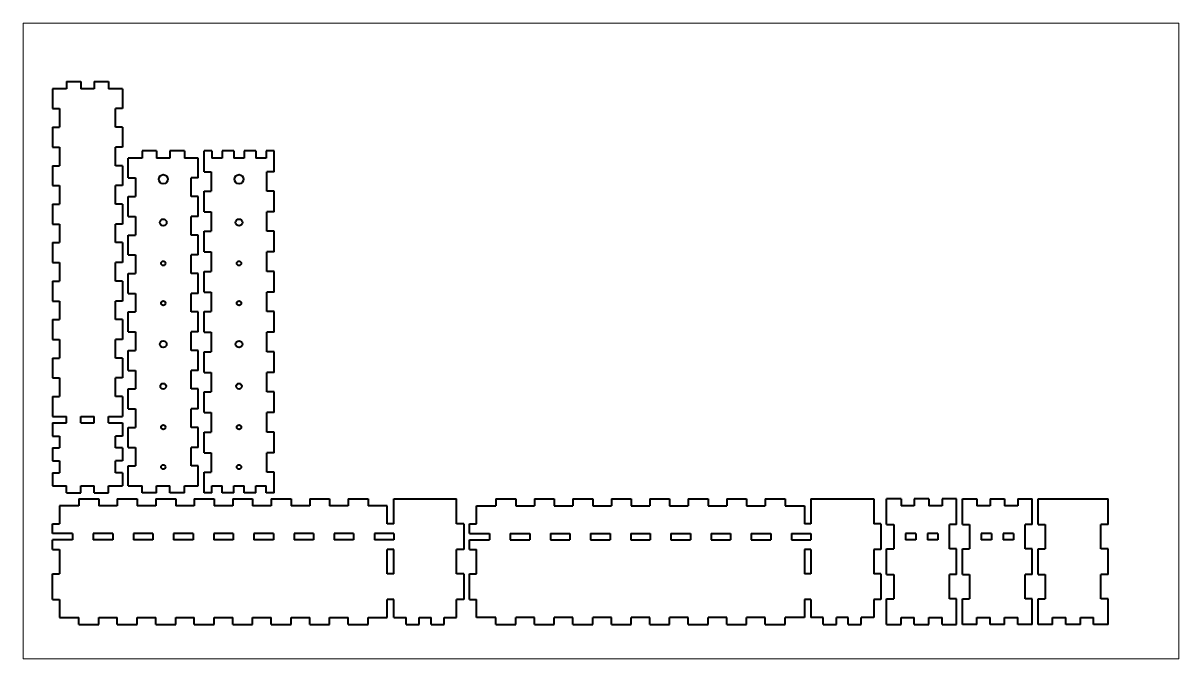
# Paper-space layout 'Sheet1' of a CAD drawing. Header units: inches. Extents: x 0 to 20, y 0 to 11.
# The model-space entities are those that its viewports show. They can reach past a viewport. Long polylines and large blocks are cut down to what shows.
import ezdxf

# ---------------------------------------------------------------- set-up
doc = ezdxf.new("R2010")
doc.units = ezdxf.units.IN
doc.header["$LTSCALE"] = 0.5
doc.header["$MEASUREMENT"] = 0
doc.layers.add('Visible', color=7, linetype='Continuous', lineweight=40)

msp = doc.modelspace()

# ---------------------------------------------------------------- linework, layer by layer
at = {"layer": 'Visible'}
for p, q in [((0.509, 9.865), (0.509, 9.521)), ((0.749, 9.865), (0.509, 9.865)), ((0.749, 9.988), (0.749, 9.865)), ((0.749, 9.988), (1, 9.988)), ((1, 9.988), (1, 9.865)), ((1.229, 9.865), (1, 9.865)), ((1.229, 9.988), (1.48, 9.988)), ((1.229, 9.988), (1.229, 9.865)), ((1.48, 9.988), (1.48, 9.865)), ((1.72, 9.865), (1.48, 9.865)), ((1.72, 9.865), (1.72, 9.521)), ((0.509, 9.521), (0.632, 9.521)), ((0.632, 9.521), (0.632, 9.199)), ((1.72, 9.521), (1.597, 9.521)), ((1.597, 9.199), (1.597, 9.521)), ((0.509, 9.199), (0.632, 9.199)), ((0.509, 9.199), (0.509, 8.855)), ((1.72, 9.199), (1.597, 9.199)), ((1.72, 9.199), (1.72, 8.855)), ((0.509, 8.855), (0.632, 8.855)), ((0.632, 8.855), (0.632, 8.533)), ((1.597, 8.533), (1.597, 8.855)), ((1.72, 8.855), (1.597, 8.855)), ((1.82, 8.321), (1.82, 8.665)), ((2.06, 8.665), (1.82, 8.665)), ((2.06, 8.788), (2.06, 8.665)), ((2.311, 8.788), (2.06, 8.788)), ((2.311, 8.788), (2.311, 8.665)), ((2.54, 8.665), (2.311, 8.665)), ((2.54, 8.788), (2.54, 8.665)), ((2.791, 8.788), (2.54, 8.788)), ((2.791, 8.788), (2.791, 8.665)), ((3.031, 8.665), (2.791, 8.665)), ((3.031, 8.321), (3.031, 8.665)), ((3.131, 8.429), (3.131, 8.788)), ((3.265, 8.788), (3.131, 8.788)), ((3.265, 8.788), (3.265, 8.665)), ((3.445, 8.665), (3.265, 8.665)), ((3.445, 8.788), (3.445, 8.665)), ((3.646, 8.788), (3.445, 8.788)), ((3.646, 8.788), (3.646, 8.665)), ((3.826, 8.665), (3.646, 8.665)), ((3.826, 8.788), (3.826, 8.665)), ((4.028, 8.788), (3.826, 8.788)), ((4.028, 8.788), (4.028, 8.665)), ((4.208, 8.665), (4.028, 8.665)), ((4.208, 8.788), (4.208, 8.665)), ((4.342, 8.788), (4.208, 8.788)), ((4.342, 8.429), (4.342, 8.788)), ((0.509, 8.533), (0.509, 8.189)), ((0.509, 8.533), (0.632, 8.533)), ((1.72, 8.533), (1.597, 8.533)), ((1.72, 8.533), (1.72, 8.189)), ((3.131, 8.429), (3.254, 8.429)), ((3.254, 8.429), (3.254, 8.093)), ((4.342, 8.429), (4.219, 8.429)), ((4.219, 8.093), (4.219, 8.429)), ((1.82, 8.321), (1.943, 8.321)), ((1.943, 8.321), (1.943, 7.999)), ((2.908, 7.999), (2.908, 8.321)), ((3.031, 8.321), (2.908, 8.321)), ((0.509, 8.189), (0.632, 8.189)), ((0.632, 8.189), (0.632, 7.867)), ((1.72, 8.189), (1.597, 8.189)), ((1.597, 7.867), (1.597, 8.189)), ((3.131, 7.735), (3.131, 8.093)), ((3.131, 8.093), (3.254, 8.093)), ((4.342, 8.093), (4.219, 8.093)), ((4.342, 7.735), (4.342, 8.093)), ((0.509, 7.867), (0.509, 7.523)), ((0.509, 7.867), (0.632, 7.867)), ((1.72, 7.867), (1.597, 7.867)), ((1.72, 7.867), (1.72, 7.523)), ((1.82, 7.655), (1.82, 7.999)), ((1.82, 7.999), (1.943, 7.999)), ((3.031, 7.999), (2.908, 7.999)), ((3.031, 7.655), (3.031, 7.999)), ((1.82, 7.655), (1.943, 7.655)), ((1.943, 7.655), (1.943, 7.333)), ((2.908, 7.333), (2.908, 7.655)), ((3.031, 7.655), (2.908, 7.655)), ((3.131, 7.735), (3.254, 7.735)), ((3.254, 7.735), (3.254, 7.398)), ((4.342, 7.735), (4.219, 7.735)), ((4.219, 7.398), (4.219, 7.735)), ((0.509, 7.523), (0.632, 7.523)), ((0.632, 7.523), (0.632, 7.202)), ((1.72, 7.523), (1.597, 7.523)), ((1.597, 7.202), (1.597, 7.523)), ((0.509, 7.202), (0.509, 6.858)), ((0.509, 7.202), (0.632, 7.202)), ((1.72, 7.202), (1.597, 7.202)), ((1.72, 7.202), (1.72, 6.858)), ((1.82, 6.989), (1.82, 7.333)), ((1.82, 7.333), (1.943, 7.333)), ((3.031, 7.333), (2.908, 7.333)), ((3.031, 6.989), (3.031, 7.333)), ((3.131, 7.04), (3.131, 7.398)), ((3.131, 7.398), (3.254, 7.398)), ((4.342, 7.398), (4.219, 7.398)), ((4.342, 7.04), (4.342, 7.398)), ((3.131, 7.04), (3.254, 7.04)), ((3.254, 7.04), (3.254, 6.704)), ((4.342, 7.04), (4.219, 7.04)), ((4.219, 6.704), (4.219, 7.04)), ((0.509, 6.858), (0.632, 6.858)), ((0.632, 6.858), (0.632, 6.536)), ((1.72, 6.858), (1.597, 6.858)), ((1.597, 6.536), (1.597, 6.858)), ((1.82, 6.989), (1.943, 6.989)), ((1.943, 6.989), (1.943, 6.667)), ((2.908, 6.667), (2.908, 6.989)), ((3.031, 6.989), (2.908, 6.989)), ((1.82, 6.323), (1.82, 6.667)), ((1.82, 6.667), (1.943, 6.667)), ((3.031, 6.667), (2.908, 6.667)), ((3.031, 6.323), (3.031, 6.667)), ((3.131, 6.345), (3.131, 6.704)), ((3.131, 6.704), (3.254, 6.704)), ((4.342, 6.704), (4.219, 6.704)), ((4.342, 6.345), (4.342, 6.704)), ((0.509, 6.536), (0.509, 6.192)), ((0.509, 6.536), (0.632, 6.536)), ((1.72, 6.536), (1.597, 6.536)), ((1.72, 6.536), (1.72, 6.192)), ((1.82, 6.323), (1.943, 6.323)), ((1.943, 6.323), (1.943, 6.002)), ((2.908, 6.002), (2.908, 6.323)), ((3.031, 6.323), (2.908, 6.323)), ((3.131, 6.345), (3.254, 6.345)), ((3.254, 6.345), (3.254, 6.009)), ((4.342, 6.345), (4.219, 6.345)), ((4.219, 6.009), (4.219, 6.345)), ((0.509, 6.192), (0.632, 6.192)), ((0.632, 6.192), (0.632, 5.87)), ((1.72, 6.192), (1.597, 6.192)), ((1.597, 5.87), (1.597, 6.192)), ((1.82, 5.658), (1.82, 6.002)), ((1.82, 6.002), (1.943, 6.002)), ((3.031, 6.002), (2.908, 6.002)), ((3.031, 5.658), (3.031, 6.002)), ((3.131, 5.65), (3.131, 6.009)), ((3.131, 6.009), (3.254, 6.009)), ((4.342, 6.009), (4.219, 6.009)), ((4.342, 5.65), (4.342, 6.009)), ((0.509, 5.87), (0.509, 5.526)), ((0.509, 5.87), (0.632, 5.87)), ((1.72, 5.87), (1.597, 5.87)), ((1.72, 5.87), (1.72, 5.526)), ((1.82, 5.658), (1.943, 5.658)), ((1.943, 5.658), (1.943, 5.336)), ((2.908, 5.336), (2.908, 5.658)), ((3.031, 5.658), (2.908, 5.658)), ((3.131, 5.65), (3.254, 5.65)), ((3.254, 5.65), (3.254, 5.314)), ((4.342, 5.65), (4.219, 5.65)), ((4.219, 5.314), (4.219, 5.65)), ((0.509, 5.526), (0.632, 5.526)), ((0.632, 5.526), (0.632, 5.204)), ((1.72, 5.526), (1.597, 5.526)), ((1.597, 5.204), (1.597, 5.526)), ((0.509, 5.204), (0.509, 4.86)), ((0.509, 5.204), (0.632, 5.204)), ((1.72, 5.204), (1.597, 5.204)), ((1.72, 5.204), (1.72, 4.86)), ((1.82, 4.992), (1.82, 5.336)), ((1.82, 5.336), (1.943, 5.336)), ((3.031, 5.336), (2.908, 5.336)), ((3.031, 4.992), (3.031, 5.336)), ((3.131, 4.956), (3.131, 5.314)), ((3.131, 5.314), (3.254, 5.314)), ((4.342, 5.314), (4.219, 5.314)), ((4.342, 4.956), (4.342, 5.314)), ((0.509, 4.86), (0.632, 4.86)), ((0.632, 4.86), (0.632, 4.538)), ((1.72, 4.86), (1.597, 4.86)), ((1.597, 4.538), (1.597, 4.86)), ((1.82, 4.992), (1.943, 4.992)), ((1.943, 4.992), (1.943, 4.67)), ((2.908, 4.67), (2.908, 4.992)), ((3.031, 4.992), (2.908, 4.992)), ((3.131, 4.956), (3.254, 4.956)), ((3.254, 4.956), (3.254, 4.619)), ((4.342, 4.956), (4.219, 4.956)), ((4.219, 4.619), (4.219, 4.956)), ((1.82, 4.326), (1.82, 4.67)), ((1.82, 4.67), (1.943, 4.67)), ((3.031, 4.67), (2.908, 4.67)), ((3.031, 4.326), (3.031, 4.67)), ((3.131, 4.261), (3.131, 4.619)), ((3.131, 4.619), (3.254, 4.619)), ((4.342, 4.619), (4.219, 4.619)), ((4.342, 4.261), (4.342, 4.619)), ((0.509, 4.538), (0.509, 4.194)), ((0.509, 4.538), (0.632, 4.538)), ((1.72, 4.538), (1.597, 4.538)), ((1.72, 4.538), (1.72, 4.194)), ((1.82, 4.326), (1.943, 4.326)), ((1.943, 4.326), (1.943, 4.004)), ((2.908, 4.004), (2.908, 4.326)), ((3.031, 4.326), (2.908, 4.326)), ((3.131, 4.261), (3.254, 4.261)), ((3.254, 4.261), (3.254, 3.925)), ((4.342, 4.261), (4.219, 4.261)), ((4.219, 3.925), (4.219, 4.261)), ((0.509, 4.194), (0.749, 4.194)), ((0.509, 4.082), (0.749, 4.082)), ((0.509, 4.082), (0.509, 3.856)), ((0.749, 4.082), (0.749, 4.194)), ((1, 4.194), (1.229, 4.194)), ((1, 4.082), (1, 4.194)), ((1, 4.082), (1.229, 4.082)), ((1.229, 4.082), (1.229, 4.194)), ((1.48, 4.194), (1.72, 4.194)), ((1.48, 4.082), (1.48, 4.194)), ((1.48, 4.082), (1.72, 4.082)), ((1.72, 4.082), (1.72, 3.856)), ((1.82, 3.66), (1.82, 4.004)), ((1.82, 4.004), (1.943, 4.004)), ((3.031, 4.004), (2.908, 4.004)), ((3.031, 3.66), (3.031, 4.004)), ((0.509, 3.856), (0.632, 3.856)), ((0.632, 3.856), (0.632, 3.652)), ((1.72, 3.856), (1.597, 3.856)), ((1.597, 3.652), (1.597, 3.856)), ((3.131, 3.566), (3.131, 3.925)), ((3.131, 3.925), (3.254, 3.925)), ((4.342, 3.925), (4.219, 3.925)), ((4.342, 3.566), (4.342, 3.925)), ((0.509, 3.652), (0.509, 3.425)), ((0.509, 3.652), (0.632, 3.652)), ((1.72, 3.652), (1.597, 3.652)), ((1.72, 3.652), (1.72, 3.425)), ((1.82, 3.66), (1.943, 3.66)), ((1.943, 3.66), (1.943, 3.338)), ((2.908, 3.338), (2.908, 3.66)), ((3.031, 3.66), (2.908, 3.66)), ((0.509, 3.425), (0.632, 3.425)), ((0.632, 3.425), (0.632, 3.221)), ((1.72, 3.425), (1.597, 3.425)), ((1.597, 3.221), (1.597, 3.425)), ((3.131, 3.566), (3.254, 3.566)), ((3.254, 3.566), (3.254, 3.23)), ((4.342, 3.566), (4.219, 3.566)), ((4.219, 3.23), (4.219, 3.566)), ((0.509, 3.221), (0.509, 2.994)), ((0.509, 3.221), (0.632, 3.221)), ((1.72, 3.221), (1.597, 3.221)), ((1.72, 3.221), (1.72, 2.994)), ((1.82, 2.994), (1.82, 3.338)), ((1.82, 3.338), (1.943, 3.338)), ((3.031, 3.338), (2.908, 3.338)), ((3.031, 2.994), (3.031, 3.338)), ((3.131, 2.871), (3.131, 3.23)), ((3.131, 3.23), (3.254, 3.23)), ((4.342, 3.23), (4.219, 3.23)), ((4.342, 2.871), (4.342, 3.23)), ((0.509, 2.994), (0.749, 2.994)), ((0.749, 2.871), (0.749, 2.994)), ((0.749, 2.871), (1, 2.871)), ((1, 2.994), (1.229, 2.994)), ((1, 2.871), (1, 2.994)), ((1.229, 2.871), (1.229, 2.994)), ((1.229, 2.871), (1.48, 2.871)), ((1.48, 2.994), (1.72, 2.994)), ((1.48, 2.871), (1.48, 2.994)), ((1.82, 2.994), (2.06, 2.994)), ((2.06, 2.871), (2.06, 2.994)), ((2.311, 2.871), (2.06, 2.871)), ((2.311, 2.871), (2.311, 2.994)), ((2.311, 2.994), (2.54, 2.994)), ((2.54, 2.871), (2.54, 2.994)), ((2.791, 2.871), (2.54, 2.871)), ((2.791, 2.994), (3.031, 2.994)), ((2.791, 2.871), (2.791, 2.994)), ((3.265, 2.871), (3.131, 2.871)), ((3.265, 2.994), (3.445, 2.994)), ((3.265, 2.871), (3.265, 2.994)), ((3.445, 2.871), (3.445, 2.994)), ((3.646, 2.871), (3.445, 2.871)), ((3.646, 2.994), (3.826, 2.994)), ((3.646, 2.871), (3.646, 2.994)), ((3.826, 2.871), (3.826, 2.994)), ((4.028, 2.871), (3.826, 2.871)), ((4.028, 2.994), (4.208, 2.994)), ((4.028, 2.871), (4.028, 2.994)), ((4.208, 2.871), (4.208, 2.994)), ((4.342, 2.871), (4.208, 2.871)), ((0.632, 2.648), (0.632, 2.338)), ((0.965, 2.648), (0.632, 2.648)), ((0.965, 2.771), (0.965, 2.648)), ((0.965, 2.771), (1.309, 2.771)), ((1.309, 2.771), (1.309, 2.648)), ((1.63, 2.648), (1.309, 2.648)), ((1.63, 2.771), (1.63, 2.648)), ((1.63, 2.771), (1.974, 2.771)), ((1.974, 2.771), (1.974, 2.648)), ((2.296, 2.648), (1.974, 2.648)), ((2.296, 2.771), (2.296, 2.648)), ((2.296, 2.771), (2.64, 2.771)), ((2.64, 2.771), (2.64, 2.648)), ((2.962, 2.648), (2.64, 2.648)), ((2.962, 2.771), (2.962, 2.648)), ((2.962, 2.771), (3.306, 2.771)), ((3.306, 2.771), (3.306, 2.648)), ((3.628, 2.648), (3.306, 2.648)), ((3.628, 2.771), (3.628, 2.648)), ((3.628, 2.771), (3.972, 2.771)), ((3.972, 2.771), (3.972, 2.648)), ((4.294, 2.648), (3.972, 2.648)), ((4.294, 2.771), (4.294, 2.648)), ((4.294, 2.771), (4.638, 2.771)), ((4.638, 2.771), (4.638, 2.648)), ((4.96, 2.648), (4.638, 2.648)), ((4.96, 2.771), (4.96, 2.648)), ((4.96, 2.771), (5.304, 2.771)), ((5.304, 2.771), (5.304, 2.648)), ((5.625, 2.648), (5.304, 2.648)), ((5.625, 2.771), (5.625, 2.648)), ((5.625, 2.771), (5.969, 2.771)), ((5.969, 2.771), (5.969, 2.648)), ((6.302, 2.648), (5.969, 2.648)), ((6.302, 2.338), (6.302, 2.648)), ((6.414, 2.338), (6.414, 2.771)), ((6.414, 2.771), (7.502, 2.771)), ((7.502, 2.338), (7.502, 2.771)), ((7.848, 2.338), (7.848, 2.648)), ((7.848, 2.648), (8.181, 2.648)), ((8.181, 2.771), (8.181, 2.648)), ((8.181, 2.771), (8.525, 2.771)), ((8.525, 2.771), (8.525, 2.648)), ((8.525, 2.648), (8.847, 2.648)), ((8.847, 2.771), (8.847, 2.648)), ((8.847, 2.771), (9.191, 2.771)), ((9.191, 2.771), (9.191, 2.648)), ((9.191, 2.648), (9.513, 2.648)), ((9.513, 2.771), (9.513, 2.648)), ((9.513, 2.771), (9.857, 2.771)), ((9.857, 2.771), (9.857, 2.648)), ((9.857, 2.648), (10.179, 2.648)), ((10.179, 2.771), (10.179, 2.648)), ((10.179, 2.771), (10.523, 2.771)), ((10.523, 2.771), (10.523, 2.648)), ((10.523, 2.648), (10.844, 2.648)), ((10.844, 2.771), (10.844, 2.648)), ((10.844, 2.771), (11.188, 2.771)), ((11.188, 2.771), (11.188, 2.648)), ((11.188, 2.648), (11.51, 2.648)), ((11.51, 2.771), (11.51, 2.648)), ((11.51, 2.771), (11.854, 2.771)), ((11.854, 2.771), (11.854, 2.648)), ((11.854, 2.648), (12.176, 2.648)), ((12.176, 2.771), (12.176, 2.648)), ((12.176, 2.771), (12.52, 2.771)), ((12.52, 2.771), (12.52, 2.648)), ((12.52, 2.648), (12.842, 2.648)), ((12.842, 2.771), (12.842, 2.648)), ((12.842, 2.771), (13.186, 2.771)), ((13.186, 2.771), (13.186, 2.648)), ((13.186, 2.648), (13.519, 2.648)), ((13.519, 2.648), (13.519, 2.338)), ((13.631, 2.771), (13.631, 2.338)), ((13.631, 2.771), (14.719, 2.771)), ((14.719, 2.771), (14.719, 2.338)), ((14.942, 2.327), (14.942, 2.771)), ((15.193, 2.771), (14.942, 2.771)), ((15.193, 2.771), (15.193, 2.648)), ((15.422, 2.648), (15.193, 2.648)), ((15.422, 2.771), (15.422, 2.648)), ((15.673, 2.771), (15.422, 2.771)), ((15.673, 2.771), (15.673, 2.648)), ((15.902, 2.648), (15.673, 2.648)), ((15.902, 2.771), (15.902, 2.648)), ((16.153, 2.771), (15.902, 2.771)), ((16.153, 2.327), (16.153, 2.771)), ((16.253, 2.327), (16.253, 2.771)), ((16.253, 2.771), (16.504, 2.771)), ((16.504, 2.771), (16.504, 2.648)), ((16.733, 2.648), (16.504, 2.648)), ((16.733, 2.771), (16.733, 2.648)), ((16.733, 2.771), (16.984, 2.771)), ((16.984, 2.771), (16.984, 2.648)), ((17.213, 2.648), (16.984, 2.648)), ((17.213, 2.771), (17.213, 2.648)), ((17.213, 2.771), (17.464, 2.771)), ((17.464, 2.327), (17.464, 2.771)), ((17.564, 2.327), (17.564, 2.771)), ((17.564, 2.771), (18.775, 2.771)), ((18.775, 2.327), (18.775, 2.771)), ((0.509, 2.17), (0.509, 2.338)), ((0.509, 2.338), (0.632, 2.338)), ((6.414, 2.338), (6.302, 2.338)), ((7.625, 2.338), (7.502, 2.338)), ((7.625, 2.338), (7.625, 1.894)), ((7.725, 2.17), (7.725, 2.338)), ((7.725, 2.338), (7.848, 2.338)), ((13.631, 2.338), (13.519, 2.338)), ((14.842, 2.338), (14.719, 2.338)), ((14.842, 2.338), (14.842, 1.894)), ((14.942, 2.327), (15.065, 2.327)), ((15.065, 2.327), (15.065, 1.905)), ((16.153, 2.327), (16.03, 2.327)), ((16.03, 1.905), (16.03, 2.327)), ((16.253, 2.327), (16.376, 2.327)), ((16.376, 2.327), (16.376, 1.905)), ((17.464, 2.327), (17.341, 2.327)), ((17.341, 1.905), (17.341, 2.327)), ((17.564, 2.327), (17.687, 2.327)), ((17.687, 2.327), (17.687, 1.905)), ((18.652, 1.905), (18.652, 2.327)), ((18.775, 2.327), (18.652, 2.327)), ((0.856, 2.17), (0.509, 2.17)), ((0.509, 1.894), (0.509, 2.058)), ((0.856, 2.058), (0.509, 2.058)), ((0.856, 2.17), (0.856, 2.058)), ((1.551, 2.17), (1.214, 2.17)), ((1.214, 2.17), (1.214, 2.058)), ((1.551, 2.058), (1.214, 2.058)), ((1.551, 2.17), (1.551, 2.058)), ((2.246, 2.17), (1.909, 2.17)), ((1.909, 2.17), (1.909, 2.058)), ((2.246, 2.058), (1.909, 2.058)), ((2.246, 2.17), (2.246, 2.058)), ((2.94, 2.17), (2.604, 2.17)), ((2.604, 2.17), (2.604, 2.058)), ((2.94, 2.058), (2.604, 2.058)), ((2.94, 2.17), (2.94, 2.058)), ((3.635, 2.17), (3.299, 2.17)), ((3.299, 2.17), (3.299, 2.058)), ((3.635, 2.058), (3.299, 2.058)), ((3.635, 2.17), (3.635, 2.058)), ((4.33, 2.17), (3.994, 2.17)), ((3.994, 2.17), (3.994, 2.058)), ((4.33, 2.058), (3.994, 2.058)), ((4.33, 2.17), (4.33, 2.058)), ((5.025, 2.17), (4.688, 2.17)), ((4.688, 2.17), (4.688, 2.058)), ((5.025, 2.058), (4.688, 2.058)), ((5.025, 2.17), (5.025, 2.058)), ((5.719, 2.17), (5.383, 2.17)), ((5.383, 2.17), (5.383, 2.058)), ((5.719, 2.058), (5.383, 2.058)), ((5.719, 2.17), (5.719, 2.058)), ((6.414, 2.17), (6.078, 2.17)), ((6.078, 2.17), (6.078, 2.058)), ((6.414, 2.058), (6.078, 2.058)), ((6.414, 2.17), (6.414, 2.058)), ((7.725, 2.17), (8.073, 2.17)), ((7.725, 1.894), (7.725, 2.058)), ((7.725, 2.058), (8.073, 2.058)), ((8.073, 2.17), (8.073, 2.058)), ((8.431, 2.17), (8.431, 2.058)), ((8.431, 2.17), (8.767, 2.17)), ((8.431, 2.058), (8.767, 2.058)), ((8.767, 2.17), (8.767, 2.058)), ((9.126, 2.17), (9.126, 2.058)), ((9.126, 2.17), (9.462, 2.17)), ((9.126, 2.058), (9.462, 2.058)), ((9.462, 2.17), (9.462, 2.058)), ((9.821, 2.17), (9.821, 2.058)), ((9.821, 2.17), (10.157, 2.17)), ((9.821, 2.058), (10.157, 2.058)), ((10.157, 2.17), (10.157, 2.058)), ((10.515, 2.17), (10.515, 2.058)), ((10.515, 2.17), (10.852, 2.17)), ((10.515, 2.058), (10.852, 2.058)), ((10.852, 2.17), (10.852, 2.058)), ((11.21, 2.17), (11.21, 2.058)), ((11.21, 2.17), (11.546, 2.17)), ((11.21, 2.058), (11.546, 2.058)), ((11.546, 2.17), (11.546, 2.058)), ((11.905, 2.17), (11.905, 2.058)), ((11.905, 2.17), (12.241, 2.17)), ((11.905, 2.058), (12.241, 2.058)), ((12.241, 2.17), (12.241, 2.058)), ((12.6, 2.17), (12.6, 2.058)), ((12.6, 2.17), (12.936, 2.17)), ((12.6, 2.058), (12.936, 2.058)), ((12.936, 2.17), (12.936, 2.058)), ((13.294, 2.17), (13.294, 2.058)), ((13.294, 2.17), (13.631, 2.17)), ((13.294, 2.058), (13.631, 2.058)), ((13.631, 2.17), (13.631, 2.058)), ((15.446, 2.17), (15.267, 2.17)), ((15.267, 2.17), (15.267, 2.058)), ((15.446, 2.058), (15.267, 2.058)), ((15.446, 2.17), (15.446, 2.058)), ((15.828, 2.17), (15.648, 2.17)), ((15.648, 2.17), (15.648, 2.058)), ((15.828, 2.058), (15.648, 2.058)), ((15.828, 2.17), (15.828, 2.058)), ((16.757, 2.17), (16.578, 2.17)), ((16.578, 2.17), (16.578, 2.058)), ((16.757, 2.058), (16.578, 2.058)), ((16.757, 2.17), (16.757, 2.058)), ((17.139, 2.17), (16.959, 2.17)), ((16.959, 2.17), (16.959, 2.058)), ((17.139, 2.058), (16.959, 2.058)), ((17.139, 2.17), (17.139, 2.058)), ((0.509, 1.894), (0.632, 1.894)), ((0.632, 1.894), (0.632, 1.472)), ((6.302, 1.472), (6.302, 1.894)), ((6.414, 1.894), (6.302, 1.894)), ((6.414, 1.472), (6.414, 1.894)), ((7.625, 1.894), (7.502, 1.894)), ((7.502, 1.472), (7.502, 1.894)), ((7.725, 1.894), (7.848, 1.894)), ((7.848, 1.472), (7.848, 1.894)), ((13.631, 1.894), (13.519, 1.894)), ((13.519, 1.894), (13.519, 1.472)), ((13.631, 1.894), (13.631, 1.472)), ((14.842, 1.894), (14.719, 1.894)), ((14.719, 1.894), (14.719, 1.472)), ((14.942, 1.461), (14.942, 1.905)), ((14.942, 1.905), (15.065, 1.905)), ((16.153, 1.905), (16.03, 1.905)), ((16.153, 1.461), (16.153, 1.905)), ((16.253, 1.461), (16.253, 1.905)), ((16.253, 1.905), (16.376, 1.905)), ((17.464, 1.905), (17.341, 1.905)), ((17.464, 1.461), (17.464, 1.905)), ((17.564, 1.461), (17.564, 1.905)), ((17.564, 1.905), (17.687, 1.905)), ((18.775, 1.905), (18.652, 1.905)), ((18.775, 1.461), (18.775, 1.905)), ((0.509, 1.028), (0.509, 1.472)), ((0.509, 1.472), (0.632, 1.472)), ((6.414, 1.472), (6.302, 1.472)), ((7.625, 1.472), (7.502, 1.472)), ((7.625, 1.472), (7.625, 1.028)), ((7.725, 1.028), (7.725, 1.472)), ((7.725, 1.472), (7.848, 1.472)), ((13.631, 1.472), (13.519, 1.472)), ((14.842, 1.472), (14.719, 1.472)), ((14.842, 1.472), (14.842, 1.028)), ((14.942, 1.461), (15.065, 1.461)), ((15.065, 1.461), (15.065, 1.039)), ((16.153, 1.461), (16.03, 1.461)), ((16.03, 1.039), (16.03, 1.461)), ((16.253, 1.461), (16.376, 1.461)), ((16.376, 1.461), (16.376, 1.039)), ((17.464, 1.461), (17.341, 1.461)), ((17.341, 1.039), (17.341, 1.461)), ((17.564, 1.461), (17.687, 1.461)), ((17.687, 1.461), (17.687, 1.039)), ((18.652, 1.039), (18.652, 1.461)), ((18.775, 1.461), (18.652, 1.461)), ((0.509, 1.028), (0.632, 1.028)), ((0.632, 1.028), (0.632, 0.718)), ((6.414, 1.028), (6.302, 1.028)), ((6.302, 0.718), (6.302, 1.028)), ((6.414, 0.718), (6.414, 1.028)), ((7.625, 1.028), (7.502, 1.028)), ((7.502, 0.718), (7.502, 1.028)), ((7.725, 1.028), (7.848, 1.028)), ((7.848, 0.718), (7.848, 1.028)), ((13.631, 1.028), (13.519, 1.028)), ((13.519, 1.028), (13.519, 0.718)), ((13.631, 1.028), (13.631, 0.718)), ((14.842, 1.028), (14.719, 1.028)), ((14.719, 1.028), (14.719, 0.718)), ((14.942, 1.039), (15.065, 1.039)), ((14.942, 0.595), (14.942, 1.039)), ((16.153, 1.039), (16.03, 1.039)), ((16.153, 0.595), (16.153, 1.039)), ((16.253, 0.595), (16.253, 1.039)), ((16.253, 1.039), (16.376, 1.039)), ((17.464, 1.039), (17.341, 1.039)), ((17.464, 0.595), (17.464, 1.039)), ((17.564, 0.595), (17.564, 1.039)), ((17.564, 1.039), (17.687, 1.039)), ((18.775, 1.039), (18.652, 1.039)), ((18.775, 0.595), (18.775, 1.039)), ((0.632, 0.718), (0.965, 0.718)), ((0.965, 0.595), (0.965, 0.718)), ((1.309, 0.718), (1.63, 0.718)), ((1.309, 0.595), (1.309, 0.718)), ((1.63, 0.595), (1.63, 0.718)), ((1.974, 0.718), (2.296, 0.718)), ((1.974, 0.595), (1.974, 0.718)), ((2.296, 0.595), (2.296, 0.718)), ((2.64, 0.718), (2.962, 0.718)), ((2.64, 0.595), (2.64, 0.718)), ((2.962, 0.595), (2.962, 0.718)), ((3.306, 0.718), (3.628, 0.718)), ((3.306, 0.595), (3.306, 0.718)), ((3.628, 0.595), (3.628, 0.718)), ((3.972, 0.718), (4.294, 0.718)), ((3.972, 0.595), (3.972, 0.718)), ((4.294, 0.595), (4.294, 0.718)), ((4.638, 0.718), (4.96, 0.718)), ((4.638, 0.595), (4.638, 0.718)), ((4.96, 0.595), (4.96, 0.718)), ((5.304, 0.718), (5.625, 0.718)), ((5.304, 0.595), (5.304, 0.718)), ((5.625, 0.595), (5.625, 0.718)), ((5.969, 0.718), (6.302, 0.718)), ((5.969, 0.595), (5.969, 0.718)), ((6.414, 0.718), (6.63, 0.718)), ((6.63, 0.595), (6.63, 0.718)), ((6.856, 0.718), (7.06, 0.718)), ((6.856, 0.595), (6.856, 0.718)), ((7.06, 0.595), (7.06, 0.718)), ((7.287, 0.718), (7.502, 0.718)), ((7.287, 0.595), (7.287, 0.718)), ((8.181, 0.718), (7.848, 0.718)), ((8.181, 0.595), (8.181, 0.718)), ((8.847, 0.718), (8.525, 0.718)), ((8.525, 0.595), (8.525, 0.718)), ((8.847, 0.595), (8.847, 0.718)), ((9.513, 0.718), (9.191, 0.718)), ((9.191, 0.595), (9.191, 0.718)), ((9.513, 0.595), (9.513, 0.718)), ((10.179, 0.718), (9.857, 0.718)), ((9.857, 0.595), (9.857, 0.718)), ((10.179, 0.595), (10.179, 0.718)), ((10.844, 0.718), (10.523, 0.718)), ((10.523, 0.595), (10.523, 0.718)), ((10.844, 0.595), (10.844, 0.718)), ((11.51, 0.718), (11.188, 0.718)), ((11.188, 0.595), (11.188, 0.718)), ((11.51, 0.595), (11.51, 0.718)), ((12.176, 0.718), (11.854, 0.718)), ((11.854, 0.595), (11.854, 0.718)), ((12.176, 0.595), (12.176, 0.718)), ((12.842, 0.718), (12.52, 0.718)), ((12.52, 0.595), (12.52, 0.718)), ((12.842, 0.595), (12.842, 0.718)), ((13.519, 0.718), (13.186, 0.718)), ((13.186, 0.595), (13.186, 0.718)), ((13.846, 0.718), (13.631, 0.718)), ((13.846, 0.595), (13.846, 0.718)), ((14.277, 0.718), (14.073, 0.718)), ((14.073, 0.595), (14.073, 0.718)), ((14.277, 0.595), (14.277, 0.718)), ((14.719, 0.718), (14.503, 0.718)), ((14.503, 0.595), (14.503, 0.718)), ((15.193, 0.718), (15.422, 0.718)), ((15.193, 0.595), (15.193, 0.718)), ((15.422, 0.595), (15.422, 0.718)), ((15.673, 0.718), (15.902, 0.718)), ((15.673, 0.595), (15.673, 0.718)), ((15.902, 0.595), (15.902, 0.718)), ((16.504, 0.718), (16.733, 0.718)), ((16.504, 0.595), (16.504, 0.718)), ((16.733, 0.595), (16.733, 0.718)), ((16.984, 0.718), (17.213, 0.718)), ((16.984, 0.595), (16.984, 0.718)), ((17.213, 0.595), (17.213, 0.718)), ((17.815, 0.718), (18.044, 0.718)), ((17.815, 0.595), (17.815, 0.718)), ((18.044, 0.595), (18.044, 0.718)), ((18.295, 0.718), (18.524, 0.718)), ((18.295, 0.595), (18.295, 0.718)), ((18.524, 0.595), (18.524, 0.718)), ((0.965, 0.595), (1.309, 0.595)), ((1.63, 0.595), (1.974, 0.595)), ((2.296, 0.595), (2.64, 0.595)), ((2.962, 0.595), (3.306, 0.595)), ((3.628, 0.595), (3.972, 0.595)), ((4.294, 0.595), (4.638, 0.595)), ((4.96, 0.595), (5.304, 0.595)), ((5.625, 0.595), (5.969, 0.595)), ((6.63, 0.595), (6.856, 0.595)), ((7.06, 0.595), (7.287, 0.595)), ((8.181, 0.595), (8.525, 0.595)), ((8.847, 0.595), (9.191, 0.595)), ((9.513, 0.595), (9.857, 0.595)), ((10.179, 0.595), (10.523, 0.595)), ((10.844, 0.595), (11.188, 0.595)), ((11.51, 0.595), (11.854, 0.595)), ((12.176, 0.595), (12.52, 0.595)), ((12.842, 0.595), (13.186, 0.595)), ((13.846, 0.595), (14.073, 0.595)), ((14.277, 0.595), (14.503, 0.595)), ((14.942, 0.595), (15.193, 0.595)), ((15.422, 0.595), (15.673, 0.595)), ((15.902, 0.595), (16.153, 0.595)), ((16.504, 0.595), (16.253, 0.595)), ((16.984, 0.595), (16.733, 0.595)), ((17.464, 0.595), (17.213, 0.595)), ((17.815, 0.595), (17.564, 0.595)), ((18.295, 0.595), (18.044, 0.595)), ((18.775, 0.595), (18.524, 0.595))]:
    msp.add_line(p, q, dxfattribs=at)
for centre, radius in [((2.425, 8.3), 0.0782), ((3.736, 8.3), 0.0782), ((2.425, 7.552), 0.0585), ((3.736, 7.552), 0.0585), ((2.425, 6.843), 0.0388), ((3.736, 6.843), 0.0388), ((2.425, 6.154), 0.0388), ((3.736, 6.154), 0.0388), ((2.425, 5.446), 0.0585), ((3.736, 5.446), 0.0585), ((2.425, 4.717), 0.0486), ((3.736, 4.717), 0.0486), ((2.425, 4.009), 0.0388), ((3.736, 4.009), 0.0388), ((2.425, 3.32), 0.0388), ((3.736, 3.32), 0.0388)]:
    msp.add_circle(centre, radius, dxfattribs=at)

psp = doc.layouts.new('Sheet1')

# ---------------------------------------------------------------- viewports
at = {"layer": '0', "view_target_point": (10, 5.5)}
psp.add_viewport(center=(10, 5.5), size=(20, 11), view_center_point=(0, 0), view_height=11, dxfattribs=at)

doc.saveas('drawing.dxf')
